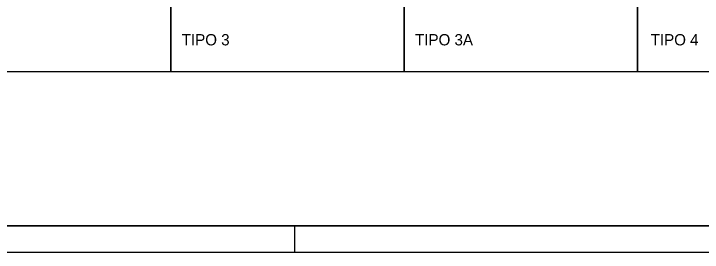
# Model space of a CAD drawing. Extents: x 15230 to 21256, y 3128 to 7338.
# Drawn here: x 17865 to 19176, y 3133 to 3587 of the extents above; entities that cross this region are included whole.
import ezdxf

# ---------------------------------------------------------------- set-up
doc = ezdxf.new("R2010")
doc.units = 0
doc.layers.add('COTA', color=241, linetype='Continuous')
doc.layers.add('VIGAS', color=3, linetype='Continuous')
doc.styles.add('ROMAS860', font='ROMAS860.SHX', dxfattribs={"height": 8.5})

# ---------------------------------------------------------------- blocks, each defined once
blk = doc.blocks.new('*U6')
at = {"color": 7}
blk.add_line((-5450, 0), (-5450, -100), dxfattribs=at)
blk.add_lwpolyline([(-11790, 8310), (-11790, -100), (100, -100), (100, 8310)], close=True, dxfattribs=at)
at = {"color": 7, "const_width": 6}
blk.add_lwpolyline([(-11540, 8210), (-11540, 0), (0, 0), (0, 8210)], close=True, dxfattribs=at)

msp = doc.modelspace()

# ---------------------------------------------------------------- linework, layer by layer
at = {"layer": 'VIGAS'}
for points in [[(18163.79, 3476.51), (17719.51, 3476.51), (17719.51, 4441.29), (18163.79, 4441.29)], [(18608.08, 3476.51), (18163.79, 3476.51), (18163.79, 4441.29), (18608.08, 4441.29)], [(19052.36, 3476.51), (18608.08, 3476.51), (18608.08, 4441.29), (19052.36, 4441.29)], [(19496.64, 3476.51), (19052.36, 3476.51), (19052.36, 4441.29), (19496.64, 4441.29)]]:
    msp.add_lwpolyline(points, close=True, dxfattribs=at)

# ---------------------------------------------------------------- block references
at = {"xscale": 0.5, "yscale": 0.5, "zscale": 0.5}
msp.add_blockref('*U6', (21124.54, 3183.48), dxfattribs=at)

# ---------------------------------------------------------------- texts
at = {"layer": 'COTA', "color": 7, "style": 'ROMAS860'}
for s, p in [('TIPO 3', (18184.77, 3527.03)), ('TIPO 3A', (18629.05, 3527.03)), ('TIPO 4', (19077.67, 3527.03))]:
    msp.add_text(s, height=21.505, dxfattribs=at).set_placement(p)

doc.saveas('drawing.dxf')
